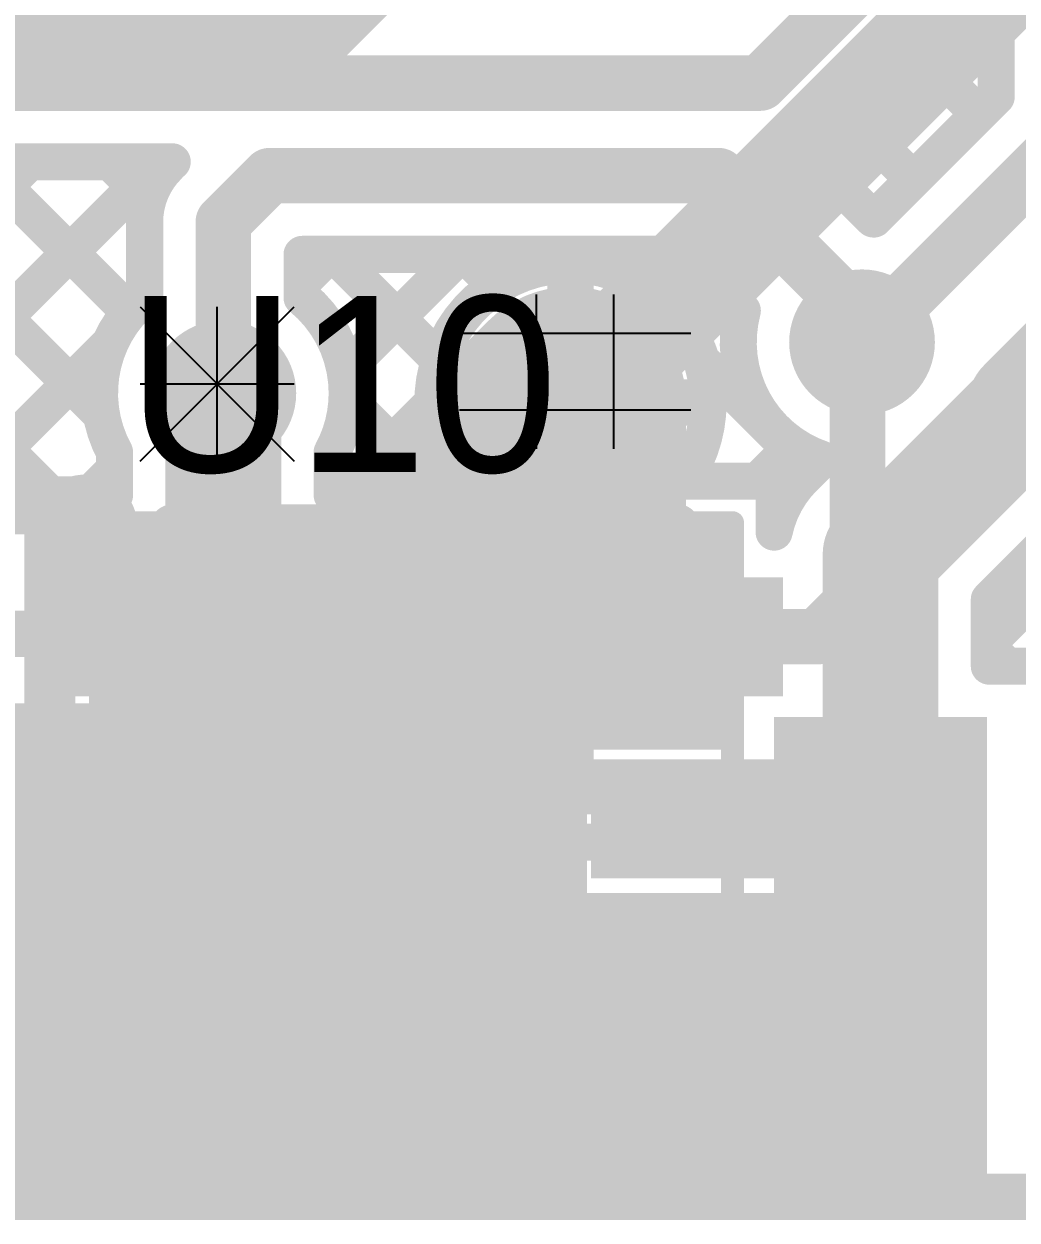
# Model space of a CAD drawing. Header units: millimetres. Extents: x 9.08 to 12.48, y 2.73 to 6.
# Drawn here: x 11.6149 to 11.8295, y 3.0153 to 3.2738 of the extents above; entities that cross this region are included whole.
import ezdxf

# ---------------------------------------------------------------- set-up
doc = ezdxf.new("R2010")
doc.units = ezdxf.units.MM
doc.header["$MEASUREMENT"] = 0
for name, color, linetype in [('BottomLayer', 5, 'Continuous'), ('BottomOverlay', 54, 'Continuous'), ('BottomPaste', 16, 'Continuous'), ('BottomSolder', 6, 'Continuous'), ('Mechanical13', 56, 'Continuous'), ('MultiLayer', 9, 'Continuous'), ('TopLayer', 1, 'Continuous'), ('TopOverlay', 2, 'Continuous'), ('TopPaste', 8, 'Continuous'), ('TopSolder', 216, 'Continuous'), ('ViaHoleLayer', 16, 'Continuous')]:
    doc.layers.add(name, color=color, linetype=linetype)

# ---------------------------------------------------------------- blocks, each defined once
blk = doc.blocks.new('SI7021_A20_GM1R_38')
at = {"layer": 'TopLayer'}
for points in [[(-0.0315, -0.04921), (0.0315, -0.04921), (-0.0315, 0.04921), (0.0315, 0.04921)], [(-0.07382, 0.03051), (-0.04035, 0.03051), (-0.07382, 0.04823), (-0.04035, 0.04823)], [(0.04035, 0.03051), (0.07382, 0.03051), (0.04035, 0.04823), (0.07382, 0.04823)], [(-0.07382, -0.00886), (-0.04035, -0.00886), (-0.07382, 0.00886), (-0.04035, 0.00886)], [(0.04035, -0.00886), (0.07382, -0.00886), (0.04035, 0.00886), (0.07382, 0.00886)], [(-0.07382, -0.04823), (-0.04035, -0.04823), (-0.07382, -0.03051), (-0.04035, -0.03051)], [(0.04035, -0.04823), (0.07382, -0.04823), (0.04035, -0.03051), (0.07382, -0.03051)]]:
    blk.add_solid(points, dxfattribs=at)
at = {"layer": 'TopOverlay'}
for points, const_width in [([(-0.0666, 0.063, 1), (-0.0794, 0.063, 1)], 0.01), ([(-0.0819, 0.063, 1), (-0.0769, 0.063, 1)], 0.005), ([(-0.0691, 0.063, 1), (-0.0641, 0.063, 1)], 0.005), ([(-0.0565, 0.063, 1), (-0.0515, 0.063, 1)], 0.005), ([(0.0525, 0.063, 1), (0.0575, 0.063, 1)], 0.005), ([(-0.0565, -0.063, 1), (-0.0515, -0.063, 1)], 0.005), ([(0.0525, -0.063, 1), (0.0575, -0.063, 1)], 0.005)]:
    blk.add_lwpolyline(points, format="xyb", close=True, dxfattribs=dict(at, const_width=const_width))
at = {"layer": 'TopOverlay', "const_width": 0.01}
for points in [[(-0.054, 0.063), (0.055, 0.063)], [(-0.054, -0.063), (0.055, -0.063)]]:
    blk.add_lwpolyline(points, dxfattribs=at)
at = {"layer": 'TopPaste'}
for points in [[(-0.0315, -0.04921), (0.0315, -0.04921), (-0.0315, 0.04921), (0.0315, 0.04921)], [(-0.07382, 0.03051), (-0.04035, 0.03051), (-0.07382, 0.04823), (-0.04035, 0.04823)], [(0.04035, 0.03051), (0.07382, 0.03051), (0.04035, 0.04823), (0.07382, 0.04823)], [(-0.07382, -0.00886), (-0.04035, -0.00886), (-0.07382, 0.00886), (-0.04035, 0.00886)], [(0.04035, -0.00886), (0.07382, -0.00886), (0.04035, 0.00886), (0.07382, 0.00886)], [(-0.07382, -0.04823), (-0.04035, -0.04823), (-0.07382, -0.03051), (-0.04035, -0.03051)], [(0.04035, -0.04823), (0.07382, -0.04823), (0.04035, -0.03051), (0.07382, -0.03051)]]:
    blk.add_solid(points, dxfattribs=at)
at = {"layer": 'TopSolder'}
for points in [[(-0.07782, 0.02651), (-0.03635, 0.02651), (-0.07782, 0.05223), (-0.03635, 0.05223)], [(-0.0355, -0.05321), (0.0355, -0.05321), (-0.0355, 0.05321), (0.0355, 0.05321)], [(0.03635, 0.02651), (0.07782, 0.02651), (0.03635, 0.05223), (0.07782, 0.05223)], [(-0.07782, -0.01286), (-0.03635, -0.01286), (-0.07782, 0.01286), (-0.03635, 0.01286)], [(0.03635, -0.01286), (0.07782, -0.01286), (0.03635, 0.01286), (0.07782, 0.01286)], [(-0.07782, -0.05223), (-0.03635, -0.05223), (-0.07782, -0.02651), (-0.03635, -0.02651)], [(0.03635, -0.05223), (0.07782, -0.05223), (0.03635, -0.02651), (0.07782, -0.02651)]]:
    blk.add_solid(points, dxfattribs=at)
blk = doc.blocks.new('RES0805_B_49')
at = {"layer": 'BottomLayer'}
for points in [[(-0.06, -0.025), (-0.02, -0.025), (-0.06, 0.025), (-0.02, 0.025)], [(0.02, -0.025), (0.06, -0.025), (0.02, 0.025), (0.06, 0.025)]]:
    blk.add_solid(points, dxfattribs=at)
at = {"layer": 'BottomOverlay', "const_width": 0.005}
for points in [[(-0.065, -0.035), (-0.065, 0.035)], [(0.065, 0.035), (-0.065, 0.035)], [(0.065, -0.035), (0.065, 0.035)], [(0.065, -0.035), (-0.065, -0.035)]]:
    blk.add_lwpolyline(points, dxfattribs=at)
at = {"layer": 'BottomOverlay', "const_width": 0.0025}
for points in [[(-0.06625, 0.035, 1), (-0.06375, 0.035, 1)], [(-0.06625, 0.035, 1), (-0.06375, 0.035, 1)], [(0.06375, 0.035, 1), (0.06625, 0.035, 1)], [(0.06375, 0.035, 1), (0.06625, 0.035, 1)], [(-0.06625, -0.035, 1), (-0.06375, -0.035, 1)], [(-0.06625, -0.035, 1), (-0.06375, -0.035, 1)], [(0.06375, -0.035, 1), (0.06625, -0.035, 1)], [(0.06375, -0.035, 1), (0.06625, -0.035, 1)]]:
    blk.add_lwpolyline(points, format="xyb", close=True, dxfattribs=at)
at = {"layer": 'BottomPaste'}
for points in [[(-0.06, -0.025), (-0.02, -0.025), (-0.06, 0.025), (-0.02, 0.025)], [(0.02, -0.025), (0.06, -0.025), (0.02, 0.025), (0.06, 0.025)]]:
    blk.add_solid(points, dxfattribs=at)
at = {"layer": 'BottomSolder'}
for points in [[(-0.064, -0.029), (-0.016, -0.029), (-0.064, 0.029), (-0.016, 0.029)], [(0.016, -0.029), (0.064, -0.029), (0.016, 0.029), (0.064, 0.029)]]:
    blk.add_solid(points, dxfattribs=at)
blk = doc.blocks.new('C__0805_B_53')
at = {"layer": 'BottomLayer'}
for points in [[(-0.06, -0.03), (-0.02, -0.03), (-0.06, 0.03), (-0.02, 0.03)], [(0.02, -0.03), (0.06, -0.03), (0.02, 0.03), (0.06, 0.03)]]:
    blk.add_solid(points, dxfattribs=at)
at = {"layer": 'BottomOverlay', "const_width": 0.005}
for points in [[(-0.065, 0.035), (0.065, 0.035)], [(-0.065, 0.035), (-0.065, -0.035)], [(0.065, 0.035), (0.065, -0.035)], [(-0.065, -0.035), (0.065, -0.035)]]:
    blk.add_lwpolyline(points, dxfattribs=at)
at = {"layer": 'BottomOverlay', "const_width": 0.0025}
for points in [[(-0.06625, 0.035, 1), (-0.06375, 0.035, 1)], [(-0.06625, 0.035, 1), (-0.06375, 0.035, 1)], [(0.06375, 0.035, 1), (0.06625, 0.035, 1)], [(0.06375, 0.035, 1), (0.06625, 0.035, 1)], [(-0.06625, -0.035, 1), (-0.06375, -0.035, 1)], [(-0.06625, -0.035, 1), (-0.06375, -0.035, 1)], [(0.06375, -0.035, 1), (0.06625, -0.035, 1)], [(0.06375, -0.035, 1), (0.06625, -0.035, 1)]]:
    blk.add_lwpolyline(points, format="xyb", close=True, dxfattribs=at)
at = {"layer": 'BottomPaste'}
for points in [[(-0.06, -0.03), (-0.02, -0.03), (-0.06, 0.03), (-0.02, 0.03)], [(0.02, -0.03), (0.06, -0.03), (0.02, 0.03), (0.06, 0.03)]]:
    blk.add_solid(points, dxfattribs=at)
at = {"layer": 'BottomSolder'}
for points in [[(-0.064, -0.034), (-0.016, -0.034), (-0.064, 0.034), (-0.016, 0.034)], [(0.016, -0.034), (0.064, -0.034), (0.016, 0.034), (0.064, 0.034)]]:
    blk.add_solid(points, dxfattribs=at)
blk = doc.blocks.new('RES0805_B_82')
at = {"layer": 'BottomLayer'}
for points in [[(-0.06, -0.025), (-0.02, -0.025), (-0.06, 0.025), (-0.02, 0.025)], [(0.02, -0.025), (0.06, -0.025), (0.02, 0.025), (0.06, 0.025)]]:
    blk.add_solid(points, dxfattribs=at)
at = {"layer": 'BottomOverlay', "const_width": 0.005}
for points in [[(0.065, 0.035), (-0.065, 0.035)], [(-0.065, -0.035), (-0.065, 0.035)], [(0.065, -0.035), (0.065, 0.035)], [(0.065, -0.035), (-0.065, -0.035)]]:
    blk.add_lwpolyline(points, dxfattribs=at)
at = {"layer": 'BottomOverlay', "const_width": 0.0025}
for points in [[(-0.06625, 0.035, 1), (-0.06375, 0.035, 1)], [(-0.06625, 0.035, 1), (-0.06375, 0.035, 1)], [(0.06375, 0.035, 1), (0.06625, 0.035, 1)], [(0.06375, 0.035, 1), (0.06625, 0.035, 1)], [(-0.06625, -0.035, 1), (-0.06375, -0.035, 1)], [(-0.06625, -0.035, 1), (-0.06375, -0.035, 1)], [(0.06375, -0.035, 1), (0.06625, -0.035, 1)], [(0.06375, -0.035, 1), (0.06625, -0.035, 1)]]:
    blk.add_lwpolyline(points, format="xyb", close=True, dxfattribs=at)
at = {"layer": 'BottomPaste'}
for points in [[(-0.06, -0.025), (-0.02, -0.025), (-0.06, 0.025), (-0.02, 0.025)], [(0.02, -0.025), (0.06, -0.025), (0.02, 0.025), (0.06, 0.025)]]:
    blk.add_solid(points, dxfattribs=at)
at = {"layer": 'BottomSolder'}
for points in [[(-0.064, -0.029), (-0.016, -0.029), (-0.064, 0.029), (-0.016, 0.029)], [(0.016, -0.029), (0.064, -0.029), (0.016, 0.029), (0.064, 0.029)]]:
    blk.add_solid(points, dxfattribs=at)

msp = doc.modelspace()

# ---------------------------------------------------------------- linework, layer by layer
at = {"layer": 'BottomLayer'}
for points, const_width in [([(11.825, 3.25804), (11.825, 3.88278)], 0.008), ([(11.8235, 3.14023), (12.062, 3.37873)], 0.008), ([(11.774, 3.261), (11.803, 3.29)], 0.012), ([(11.78595, 3.24409), (11.825, 3.28315)], 0.008), ([(11.78604, 3.249), (11.815, 3.27796)], 0.008), ([(11.80628, 3.26924), (11.82124, 3.25428)], 0.008), ([(11.595, 3.261), (11.774, 3.261)], 0.012), ([(11.79858, 3.23162), (11.825, 3.25804)], 0.008), ([(11.79214, 3.2551), (11.8071, 3.24014)], 0.008), ([(11.796, 3.205), (11.842, 3.251)], 0.012), ([(11.78328, 3.24676), (11.7984, 3.23164)], 0.008), ([(11.6, 3.22785), (11.61615, 3.244)], 0.008), ([(11.60204, 3.244), (11.64696, 3.244)], 0.008), ([(11.60524, 3.244), (11.63776, 3.21149)], 0.008), ([(11.60674, 3.20631), (11.64443, 3.244)], 0.008), ([(11.63353, 3.244), (11.6417, 3.23583)], 0.008), ([(11.658, 3.231), (11.668, 3.241)], 0.012), ([(11.668, 3.241), (11.765, 3.241)], 0.012), ([(11.765, 3.241), (11.796, 3.21)], 0.012), ([(11.83125, 3.19125), (11.872, 3.232)], 0.025), ([(11.658, 3.194), (11.658, 3.231)], 0.012), ([(11.641, 3.21465), (11.641, 3.231)], 0.008), ([(11.675, 3.218), (11.681, 3.224)], 0.008), ([(11.675, 3.21465), (11.675, 3.22396)], 0.008), ([(11.67504, 3.224), (11.75796, 3.224)], 0.008), ([(11.68181, 3.224), (11.70469, 3.20113)], 0.008), ([(11.68428, 3.19899), (11.70928, 3.224)], 0.008), ([(11.7101, 3.224), (11.71701, 3.21709)], 0.008), ([(11.73523, 3.22166), (11.73757, 3.224)], 0.008), ([(11.73838, 3.224), (11.74204, 3.22034)], 0.008), ([(11.75796, 3.224), (11.77014, 3.21182)], 0.008), ([(11.6, 3.22096), (11.63167, 3.18929)], 0.008), ([(11.75446, 3.2126), (11.76191, 3.22005)], 0.008), ([(11.733, 3.192), (11.733, 3.21775)], 0.01), ([(11.733, 3.158), (11.733, 3.192)], 0.05), ([(11.796, 3.205), (11.796, 3.21)], 0.012), ([(11.6065, 3.17779), (11.63354, 3.20483)], 0.008), ([(11.658, 3.141), (11.658, 3.194)], 0.025), ([(11.76134, 3.20104), (11.785, 3.17738)], 0.008), ([(11.76274, 3.19261), (11.76979, 3.19965)], 0.008), ([(11.8, 3.15915), (11.83125, 3.1904)], 0.025), ([(11.83125, 3.1904), (11.83125, 3.19125)], 0.025), ([(11.68472, 3.19281), (11.70253, 3.175)], 0.008), ([(11.70725, 3.192), (11.733, 3.192)], 0.01), ([(11.733, 3.192), (11.75875, 3.192)], 0.01), ([(11.68557, 3.172), (11.70334, 3.18977)], 0.008), ([(11.60805, 3.18463), (11.622, 3.17068)], 0.008), ([(11.6345, 3.172), (11.6345, 3.18122)], 0.008), ([(11.6815, 3.172), (11.6815, 3.18122)], 0.008), ([(11.77342, 3.175), (11.78116, 3.18274)], 0.008), ([(11.7834, 3.17579), (11.78732, 3.1797)], 0.008), ([(11.629, 3.172), (11.6345, 3.1775)], 0.008), ([(11.689, 3.175), (11.70859, 3.175)], 0.008), ([(11.75741, 3.175), (11.777, 3.175)], 0.008), ([(11.777, 3.16397), (11.777, 3.175)], 0.008), ([(11.8235, 3.14942), (11.84785, 3.17377)], 0.008), ([(11.6065, 3.172), (11.619, 3.172)], 0.008), ([(11.619, 3.11), (11.619, 3.172)], 0.008), ([(11.622, 3.172), (11.6345, 3.172)], 0.008), ([(11.622, 3.11), (11.622, 3.172)], 0.008), ([(11.6815, 3.172), (11.689, 3.172)], 0.008), ([(11.689, 3.172), (11.694, 3.172)], 0.008), ([(11.8, 3.102), (11.8, 3.15915)], 0.025), ([(11.619, 3.162), (11.622, 3.165)], 0.008), ([(11.83237, 3.15829), (11.94367, 3.047)], 0.008), ([(11.8235, 3.135), (11.8235, 3.14942)], 0.008), ([(11.619, 3.14539), (11.622, 3.14239)], 0.008), ([(11.733, 3.111), (11.733, 3.141)], 0.01), ([(11.619, 3.13372), (11.622, 3.13672)], 0.008), ([(11.8235, 3.13888), (11.82738, 3.135)], 0.008), ([(11.8235, 3.135), (11.834, 3.135)], 0.008), ([(11.619, 3.11711), (11.622, 3.11411)], 0.008), ([(11.622, 3.11411), (11.62611, 3.11)], 0.008), ([(11.5475, 3.11), (11.619, 3.11)], 0.008), ([(11.61057, 3.097), (11.62357, 3.11)], 0.008), ([(11.622, 3.11), (11.689, 3.11)], 0.008), ([(11.62611, 3.11), (11.63911, 3.097)], 0.008), ([(11.63885, 3.097), (11.65185, 3.11)], 0.008), ([(11.65439, 3.11), (11.66739, 3.097)], 0.008), ([(11.66714, 3.097), (11.68014, 3.11)], 0.008), ([(11.68268, 3.11), (11.69568, 3.097)], 0.008), ([(11.689, 3.11), (11.694, 3.11)], 0.008), ([(11.689, 3.107), (11.766, 3.107)], 0.008), ([(11.69542, 3.097), (11.70542, 3.107)], 0.008), ([(11.71396, 3.107), (11.72396, 3.097)], 0.008), ([(11.72371, 3.097), (11.73371, 3.107)], 0.008), ([(11.74224, 3.107), (11.75224, 3.097)], 0.008), ([(11.75199, 3.097), (11.76199, 3.107)], 0.008), ([(11.766, 3.097), (11.766, 3.107)], 0.008), ([(11.5475, 3.097), (11.766, 3.097)], 0.008)]:
    msp.add_lwpolyline(points, dxfattribs=dict(at, const_width=const_width))
for points, const_width in [([(11.80428, 3.26924, 1), (11.80828, 3.26924, 1)], 0.004), ([(11.771, 3.261, 1), (11.777, 3.261, 1)], 0.006), ([(11.771, 3.261, 1), (11.777, 3.261, 1)], 0.006), ([(11.823, 3.25804, 1), (11.827, 3.25804, 1)], 0.004), ([(11.823, 3.25804, 1), (11.827, 3.25804, 1)], 0.004), ([(11.79014, 3.2551, 1), (11.79414, 3.2551, 1)], 0.004), ([(11.81924, 3.25428, 1), (11.82324, 3.25428, 1)], 0.004), ([(11.78402, 3.24898, 1), (11.78802, 3.24898, 1)], 0.004), ([(11.78404, 3.249, 1), (11.78804, 3.249, 1)], 0.004), ([(11.78404, 3.249, 1), (11.78804, 3.249, 1)], 0.004), ([(11.78128, 3.24676, 1), (11.78528, 3.24676, 1)], 0.004), ([(11.78128, 3.24676, 1), (11.78528, 3.24676, 1)], 0.004), ([(11.78128, 3.24676, 1), (11.78528, 3.24676, 1)], 0.004), ([(11.61415, 3.244, 1), (11.61815, 3.244, 1)], 0.004), ([(11.63153, 3.244, 1), (11.63553, 3.244, 1)], 0.004), ([(11.64243, 3.244, 1), (11.64643, 3.244, 1)], 0.004), ([(11.64398, 3.24302, 1), (11.64798, 3.24302, 1)], 0.004), ([(11.644, 3.24304, 1), (11.648, 3.24304, 1)], 0.004), ([(11.64496, 3.244, 1), (11.64896, 3.244, 1)], 0.004), ([(11.665, 3.241, 1), (11.671, 3.241, 1)], 0.006), ([(11.665, 3.241, 1), (11.671, 3.241, 1)], 0.006), ([(11.762, 3.241, 1), (11.768, 3.241, 1)], 0.006), ([(11.762, 3.241, 1), (11.768, 3.241, 1)], 0.006), ([(11.78395, 3.24409, 1), (11.78795, 3.24409, 1)], 0.004), ([(11.8051, 3.24014, 1), (11.8091, 3.24014, 1)], 0.004), ([(11.6397, 3.23583, 1), (11.6437, 3.23583, 1)], 0.004), ([(11.655, 3.231, 1), (11.661, 3.231, 1)], 0.006), ([(11.655, 3.231, 1), (11.661, 3.231, 1)], 0.006), ([(11.639, 3.231, 1), (11.643, 3.231, 1)], 0.004), ([(11.639, 3.231, 1), (11.643, 3.231, 1)], 0.004), ([(11.639, 3.231, 1), (11.643, 3.231, 1)], 0.004), ([(11.7964, 3.23164, 1), (11.8004, 3.23164, 1)], 0.004), ([(11.79658, 3.23162, 1), (11.80058, 3.23162, 1)], 0.004), ([(11.673, 3.22396, 1), (11.677, 3.22396, 1)], 0.004), ([(11.67304, 3.224, 1), (11.67704, 3.224, 1)], 0.004), ([(11.679, 3.224, 1), (11.683, 3.224, 1)], 0.004), ([(11.67981, 3.224, 1), (11.68381, 3.224, 1)], 0.004), ([(11.70728, 3.224, 1), (11.71128, 3.224, 1)], 0.004), ([(11.7081, 3.224, 1), (11.7121, 3.224, 1)], 0.004), ([(11.73557, 3.224, 1), (11.73957, 3.224, 1)], 0.004), ([(11.73638, 3.224, 1), (11.74038, 3.224, 1)], 0.004), ([(11.75596, 3.224, 1), (11.75996, 3.224, 1)], 0.004), ([(11.75596, 3.224, 1), (11.75996, 3.224, 1)], 0.004), ([(11.73323, 3.22166, 1), (11.73723, 3.22166, 1)], 0.004), ([(11.74004, 3.22034, 1), (11.74404, 3.22034, 1)], 0.004), ([(11.75991, 3.22005, 1), (11.76391, 3.22005, 1)], 0.004), ([(11.673, 3.218, 1), (11.677, 3.218, 1)], 0.004), ([(11.71501, 3.21709, 1), (11.71901, 3.21709, 1)], 0.004), ([(11.7305, 3.21775, 1), (11.7355, 3.21775, 1)], 0.005), ([(11.78813, 3.205, 1), (11.80387, 3.205, 1)], 0.01575), ([(11.639, 3.21465, 1), (11.643, 3.21465, 1)], 0.004), ([(11.639, 3.21465, 1), (11.643, 3.21465, 1)], 0.004), ([(11.673, 3.21465, 1), (11.677, 3.21465, 1)], 0.004), ([(11.673, 3.21465, 1), (11.677, 3.21465, 1)], 0.004), ([(11.63576, 3.21149, 1), (11.63976, 3.21149, 1)], 0.004), ([(11.7205, 3.192, 1), (11.7455, 3.192, 1)], 0.025), ([(11.75246, 3.2126, 1), (11.75646, 3.2126, 1)], 0.004), ([(11.76814, 3.21182, 1), (11.77214, 3.21182, 1)], 0.004), ([(11.76814, 3.21182, 1), (11.77214, 3.21182, 1)], 0.004), ([(11.793, 3.21, 1), (11.799, 3.21, 1)], 0.006), ([(11.793, 3.21, 1), (11.799, 3.21, 1)], 0.006), ([(11.793, 3.205, 1), (11.799, 3.205, 1)], 0.006), ([(11.793, 3.205, 1), (11.799, 3.205, 1)], 0.006), ([(11.63154, 3.20483, 1), (11.63554, 3.20483, 1)], 0.004), ([(11.65013, 3.194, 1), (11.66587, 3.194, 1)], 0.01575), ([(11.72513, 3.192, 1), (11.74087, 3.192, 1)], 0.01575), ([(11.65175, 3.194, 1), (11.66425, 3.194, 1)], 0.0125), ([(11.70269, 3.20113, 1), (11.70669, 3.20113, 1)], 0.004), ([(11.68228, 3.19899, 1), (11.68628, 3.19899, 1)], 0.004), ([(11.75934, 3.20104, 1), (11.76334, 3.20104, 1)], 0.004), ([(11.76779, 3.19965, 1), (11.77179, 3.19965, 1)], 0.004), ([(11.825, 3.19125, 1), (11.8375, 3.19125, 1)], 0.0125), ([(11.825, 3.19125, 1), (11.8375, 3.19125, 1)], 0.0125), ([(11.825, 3.1904, 1), (11.8375, 3.1904, 1)], 0.0125), ([(11.825, 3.1904, 1), (11.8375, 3.1904, 1)], 0.0125), ([(11.655, 3.194, 1), (11.661, 3.194, 1)], 0.006), ([(11.68275, 3.194, 1), (11.68675, 3.194, 1)], 0.004), ([(11.68275, 3.194, 1), (11.68675, 3.194, 1)], 0.004), ([(11.68272, 3.19281, 1), (11.68672, 3.19281, 1)], 0.004), ([(11.70475, 3.192, 1), (11.70975, 3.192, 1)], 0.005), ([(11.7305, 3.192, 1), (11.7355, 3.192, 1)], 0.005), ([(11.7305, 3.192, 1), (11.7355, 3.192, 1)], 0.005), ([(11.7305, 3.192, 1), (11.7355, 3.192, 1)], 0.005), ([(11.75625, 3.192, 1), (11.76125, 3.192, 1)], 0.005), ([(11.76074, 3.19261, 1), (11.76474, 3.19261, 1)], 0.004), ([(11.76075, 3.192, 1), (11.76475, 3.192, 1)], 0.004), ([(11.76075, 3.192, 1), (11.76475, 3.192, 1)], 0.004), ([(11.62967, 3.18929, 1), (11.63367, 3.18929, 1)], 0.004), ([(11.70134, 3.18977, 1), (11.70534, 3.18977, 1)], 0.004), ([(11.6325, 3.18122, 1), (11.6365, 3.18122, 1)], 0.004), ([(11.6325, 3.18122, 1), (11.6365, 3.18122, 1)], 0.004), ([(11.6795, 3.18122, 1), (11.6835, 3.18122, 1)], 0.004), ([(11.6795, 3.18122, 1), (11.6835, 3.18122, 1)], 0.004), ([(11.77916, 3.18274, 1), (11.78316, 3.18274, 1)], 0.004), ([(11.7205, 3.158, 1), (11.7455, 3.158, 1)], 0.025), ([(11.78532, 3.1797, 1), (11.78932, 3.1797, 1)], 0.004), ([(11.78532, 3.1797, 1), (11.78932, 3.1797, 1)], 0.004), ([(11.6325, 3.1775, 1), (11.6365, 3.1775, 1)], 0.004), ([(11.78138, 3.17577, 1), (11.78538, 3.17577, 1)], 0.004), ([(11.7814, 3.17579, 1), (11.7854, 3.17579, 1)], 0.004), ([(11.7814, 3.17579, 1), (11.7854, 3.17579, 1)], 0.004), ([(11.783, 3.17738, 1), (11.787, 3.17738, 1)], 0.004), ([(11.687, 3.175, 1), (11.691, 3.175, 1)], 0.004), ([(11.70053, 3.175, 1), (11.70453, 3.175, 1)], 0.004), ([(11.70659, 3.175, 1), (11.71059, 3.175, 1)], 0.004), ([(11.70659, 3.175, 1), (11.71059, 3.175, 1)], 0.004), ([(11.75541, 3.175, 1), (11.75941, 3.175, 1)], 0.004), ([(11.75541, 3.175, 1), (11.75941, 3.175, 1)], 0.004), ([(11.77142, 3.175, 1), (11.77542, 3.175, 1)], 0.004), ([(11.775, 3.175, 1), (11.779, 3.175, 1)], 0.004), ([(11.775, 3.175, 1), (11.779, 3.175, 1)], 0.004), ([(11.617, 3.172, 1), (11.621, 3.172, 1)], 0.004), ([(11.617, 3.172, 1), (11.621, 3.172, 1)], 0.004), ([(11.62, 3.172, 1), (11.624, 3.172, 1)], 0.004), ([(11.62, 3.172, 1), (11.624, 3.172, 1)], 0.004), ([(11.62, 3.17068, 1), (11.624, 3.17068, 1)], 0.004), ([(11.627, 3.172, 1), (11.631, 3.172, 1)], 0.004), ([(11.6325, 3.172, 1), (11.6365, 3.172, 1)], 0.004), ([(11.6325, 3.172, 1), (11.6365, 3.172, 1)], 0.004), ([(11.6795, 3.172, 1), (11.6835, 3.172, 1)], 0.004), ([(11.6795, 3.172, 1), (11.6835, 3.172, 1)], 0.004), ([(11.68357, 3.172, 1), (11.68757, 3.172, 1)], 0.004), ([(11.687, 3.172, 1), (11.691, 3.172, 1)], 0.004), ([(11.687, 3.172, 1), (11.691, 3.172, 1)], 0.004), ([(11.692, 3.172, 1), (11.696, 3.172, 1)], 0.004), ([(11.79375, 3.15915, 1), (11.80625, 3.15915, 1)], 0.0125), ([(11.79375, 3.15915, 1), (11.80625, 3.15915, 1)], 0.0125), ([(11.62, 3.165, 1), (11.624, 3.165, 1)], 0.004), ([(11.775, 3.16397, 1), (11.779, 3.16397, 1)], 0.004), ([(11.775, 3.16397, 1), (11.779, 3.16397, 1)], 0.004), ([(11.775, 3.16397, 1), (11.779, 3.16397, 1)], 0.004), ([(11.617, 3.162, 1), (11.621, 3.162, 1)], 0.004), ([(11.83037, 3.15829, 1), (11.83437, 3.15829, 1)], 0.004), ([(11.65175, 3.141, 1), (11.66425, 3.141, 1)], 0.0125), ([(11.8215, 3.14942, 1), (11.8255, 3.14942, 1)], 0.004), ([(11.8215, 3.14942, 1), (11.8255, 3.14942, 1)], 0.004), ([(11.617, 3.14539, 1), (11.621, 3.14539, 1)], 0.004), ([(11.62, 3.14239, 1), (11.624, 3.14239, 1)], 0.004), ([(11.7305, 3.141, 1), (11.7355, 3.141, 1)], 0.005), ([(11.8215, 3.14023, 1), (11.8255, 3.14023, 1)], 0.004), ([(11.62, 3.13672, 1), (11.624, 3.13672, 1)], 0.004), ([(11.8215, 3.13888, 1), (11.8255, 3.13888, 1)], 0.004), ([(11.8215, 3.135, 1), (11.8255, 3.135, 1)], 0.004), ([(11.8215, 3.135, 1), (11.8255, 3.135, 1)], 0.004), ([(11.82538, 3.135, 1), (11.82938, 3.135, 1)], 0.004), ([(11.617, 3.13372, 1), (11.621, 3.13372, 1)], 0.004), ([(11.617, 3.11711, 1), (11.621, 3.11711, 1)], 0.004), ([(11.62, 3.11411, 1), (11.624, 3.11411, 1)], 0.004), ([(11.62, 3.11411, 1), (11.624, 3.11411, 1)], 0.004), ([(11.79213, 3.102, 1), (11.80787, 3.102, 1)], 0.01575), ([(11.7305, 3.111, 1), (11.7355, 3.111, 1)], 0.005), ([(11.617, 3.11, 1), (11.621, 3.11, 1)], 0.004), ([(11.617, 3.11, 1), (11.621, 3.11, 1)], 0.004), ([(11.62, 3.11, 1), (11.624, 3.11, 1)], 0.004), ([(11.62, 3.11, 1), (11.624, 3.11, 1)], 0.004), ([(11.62157, 3.11, 1), (11.62557, 3.11, 1)], 0.004), ([(11.62411, 3.11, 1), (11.62811, 3.11, 1)], 0.004), ([(11.62411, 3.11, 1), (11.62811, 3.11, 1)], 0.004), ([(11.64985, 3.11, 1), (11.65385, 3.11, 1)], 0.004), ([(11.65239, 3.11, 1), (11.65639, 3.11, 1)], 0.004), ([(11.67814, 3.11, 1), (11.68214, 3.11, 1)], 0.004), ([(11.68068, 3.11, 1), (11.68468, 3.11, 1)], 0.004), ([(11.687, 3.11, 1), (11.691, 3.11, 1)], 0.004), ([(11.687, 3.11, 1), (11.691, 3.11, 1)], 0.004), ([(11.692, 3.11, 1), (11.696, 3.11, 1)], 0.004), ([(11.79375, 3.102, 1), (11.80625, 3.102, 1)], 0.0125), ([(11.687, 3.107, 1), (11.691, 3.107, 1)], 0.004), ([(11.70342, 3.107, 1), (11.70742, 3.107, 1)], 0.004), ([(11.71196, 3.107, 1), (11.71596, 3.107, 1)], 0.004), ([(11.73171, 3.107, 1), (11.73571, 3.107, 1)], 0.004), ([(11.74024, 3.107, 1), (11.74424, 3.107, 1)], 0.004), ([(11.75999, 3.107, 1), (11.76399, 3.107, 1)], 0.004), ([(11.764, 3.107, 1), (11.768, 3.107, 1)], 0.004), ([(11.764, 3.107, 1), (11.768, 3.107, 1)], 0.004), ([(11.63685, 3.097, 1), (11.64085, 3.097, 1)], 0.004), ([(11.63711, 3.097, 1), (11.64111, 3.097, 1)], 0.004), ([(11.66514, 3.097, 1), (11.66914, 3.097, 1)], 0.004), ([(11.66539, 3.097, 1), (11.66939, 3.097, 1)], 0.004), ([(11.69342, 3.097, 1), (11.69742, 3.097, 1)], 0.004), ([(11.69368, 3.097, 1), (11.69768, 3.097, 1)], 0.004), ([(11.72171, 3.097, 1), (11.72571, 3.097, 1)], 0.004), ([(11.72196, 3.097, 1), (11.72596, 3.097, 1)], 0.004), ([(11.74999, 3.097, 1), (11.75399, 3.097, 1)], 0.004), ([(11.75024, 3.097, 1), (11.75424, 3.097, 1)], 0.004), ([(11.764, 3.097, 1), (11.768, 3.097, 1)], 0.004), ([(11.764, 3.097, 1), (11.768, 3.097, 1)], 0.004)]:
    msp.add_lwpolyline(points, format="xyb", close=True, dxfattribs=dict(at, const_width=const_width))
at = {"layer": 'BottomLayer', "const_width": 0.008}
for points in [[(11.78604, 3.249, -0.05238), (11.78328, 3.24676)], [(11.78602, 3.24898, -0.05198), (11.78328, 3.24676)], [(11.641, 3.231, -0.199327), (11.646, 3.24304)], [(11.641, 3.231, -0.198912), (11.64598, 3.24302)], [(11.70859, 3.175, -1.361988), (11.76275, 3.192)], [(11.6345, 3.18122, -0.359374), (11.641, 3.21465)], [(11.675, 3.21465, -0.224161), (11.68475, 3.194)], [(11.78732, 3.1797, -0.393053), (11.77014, 3.21182)], [(11.68475, 3.194, -0.125133), (11.6815, 3.18122)], [(11.76275, 3.192, -0.153256), (11.75741, 3.175)], [(11.777, 3.16397, -0.145976), (11.7834, 3.17579)], [(11.777, 3.16397, -0.145705), (11.78338, 3.17577)]]:
    msp.add_lwpolyline(points, format="xyb", dxfattribs=at)
at = {"layer": 'BottomLayer'}
for points in [[(11.777, 3.083), (11.823, 3.083), (11.777, 3.124), (11.823, 3.124)], [(11.535, 3.023), (11.823, 3.023), (11.535, 3.086), (11.823, 3.086)]]:
    msp.add_solid(points, dxfattribs=at)
at = {"layer": 'BottomOverlay'}
for p, q in [((11.72568, 3.20699), (11.72568, 3.21532)), ((11.74234, 3.182), (11.74234, 3.21532)), ((11.64, 3.21265), (11.67332, 3.17933)), ((11.64, 3.17933), (11.67332, 3.21265)), ((11.65666, 3.17933), (11.65666, 3.21265)), ((11.70902, 3.20699), (11.759, 3.20699)), ((11.72568, 3.182), (11.72568, 3.20699)), ((11.64, 3.19599), (11.67332, 3.19599)), ((11.759, 3.19033), (11.70902, 3.19033))]:
    msp.add_line(p, q, dxfattribs=at)
at = {"layer": 'BottomSolder', "const_width": 0.01187}
for points in [[(11.79006, 3.205, 1), (11.80194, 3.205, 1)], [(11.65206, 3.194, 1), (11.66394, 3.194, 1)], [(11.72706, 3.192, 1), (11.73894, 3.192, 1)], [(11.79406, 3.102, 1), (11.80594, 3.102, 1)]]:
    msp.add_lwpolyline(points, format="xyb", close=True, dxfattribs=at)
at = {"layer": 'Mechanical13', "const_width": 0.01}
msp.add_lwpolyline([(9.585, 3.02031), (12.10098, 3.02032)], dxfattribs=at)
at = {"layer": 'MultiLayer', "const_width": 0.01575}
for points in [[(11.78813, 3.205, 1), (11.80387, 3.205, 1)], [(11.65013, 3.194, 1), (11.66587, 3.194, 1)], [(11.72513, 3.192, 1), (11.74087, 3.192, 1)], [(11.79213, 3.102, 1), (11.80787, 3.102, 1)]]:
    msp.add_lwpolyline(points, format="xyb", close=True, dxfattribs=at)
at = {"layer": 'TopLayer'}
for points, const_width in [([(11.67416, 3.27416), (11.723, 3.323)], 0.025), ([(11.733, 3.192), (11.852, 3.311)], 0.025), ([(11.47716, 3.27416), (11.67416, 3.27416)], 0.025), ([(11.70109, 3.16009), (11.733, 3.192)], 0.05), ([(11.795, 3.15), (11.795, 3.206)], 0.012), ([(11.795, 3.206), (11.796, 3.205)], 0.012), ([(11.70109, 3.102), (11.70109, 3.16009)], 0.05), ([(11.78637, 3.14137), (11.795, 3.15)], 0.012), ([(11.591, 3.142), (11.644, 3.142)], 0.01), ([(11.644, 3.14137), (11.644, 3.142)], 0.01), ([(11.75817, 3.14137), (11.78637, 3.14137)], 0.012), ([(11.592, 3.102), (11.644, 3.102)], 0.05), ([(11.644, 3.102), (11.70109, 3.102)], 0.05), ([(11.75817, 3.102), (11.8, 3.102)], 0.025)]:
    msp.add_lwpolyline(points, dxfattribs=dict(at, const_width=const_width))
for points, const_width in [([(11.66791, 3.27416, 1), (11.68041, 3.27416, 1)], 0.0125), ([(11.66791, 3.27416, 1), (11.68041, 3.27416, 1)], 0.0125), ([(11.78813, 3.205, 1), (11.80387, 3.205, 1)], 0.01575), ([(11.7205, 3.192, 1), (11.7455, 3.192, 1)], 0.025), ([(11.792, 3.206, 1), (11.798, 3.206, 1)], 0.006), ([(11.792, 3.206, 1), (11.798, 3.206, 1)], 0.006), ([(11.793, 3.205, 1), (11.799, 3.205, 1)], 0.006), ([(11.65013, 3.194, 1), (11.66587, 3.194, 1)], 0.01575), ([(11.72513, 3.192, 1), (11.74087, 3.192, 1)], 0.01575), ([(11.72675, 3.192, 1), (11.73925, 3.192, 1)], 0.0125), ([(11.68859, 3.16009, 1), (11.71359, 3.16009, 1)], 0.025), ([(11.68859, 3.16009, 1), (11.71359, 3.16009, 1)], 0.025), ([(11.792, 3.15, 1), (11.798, 3.15, 1)], 0.006), ([(11.792, 3.15, 1), (11.798, 3.15, 1)], 0.006), ([(11.6415, 3.142, 1), (11.6465, 3.142, 1)], 0.005), ([(11.6415, 3.142, 1), (11.6465, 3.142, 1)], 0.005), ([(11.6415, 3.14137, 1), (11.6465, 3.14137, 1)], 0.005), ([(11.75517, 3.14137, 1), (11.76117, 3.14137, 1)], 0.006), ([(11.78337, 3.14137, 1), (11.78937, 3.14137, 1)], 0.006), ([(11.78337, 3.14137, 1), (11.78937, 3.14137, 1)], 0.006), ([(11.5795, 3.102, 1), (11.6045, 3.102, 1)], 0.025), ([(11.6315, 3.102, 1), (11.6565, 3.102, 1)], 0.025), ([(11.6315, 3.102, 1), (11.6565, 3.102, 1)], 0.025), ([(11.68859, 3.102, 1), (11.71359, 3.102, 1)], 0.025), ([(11.68859, 3.102, 1), (11.71359, 3.102, 1)], 0.025), ([(11.79213, 3.102, 1), (11.80787, 3.102, 1)], 0.01575), ([(11.75192, 3.102, 1), (11.76442, 3.102, 1)], 0.0125), ([(11.79375, 3.102, 1), (11.80625, 3.102, 1)], 0.0125)]:
    msp.add_lwpolyline(points, format="xyb", close=True, dxfattribs=dict(at, const_width=const_width))
at = {"layer": 'TopSolder', "const_width": 0.01187}
for points in [[(11.79006, 3.205, 1), (11.80194, 3.205, 1)], [(11.65206, 3.194, 1), (11.66394, 3.194, 1)], [(11.72706, 3.192, 1), (11.73894, 3.192, 1)], [(11.79406, 3.102, 1), (11.80594, 3.102, 1)]]:
    msp.add_lwpolyline(points, format="xyb", close=True, dxfattribs=at)
at = {"layer": 'ViaHoleLayer', "const_width": 0.00787}
for points in [[(11.79206, 3.205, 1), (11.79994, 3.205, 1)], [(11.65406, 3.194, 1), (11.66194, 3.194, 1)], [(11.72906, 3.192, 1), (11.73694, 3.192, 1)], [(11.79606, 3.102, 1), (11.80394, 3.102, 1)]]:
    msp.add_lwpolyline(points, format="xyb", close=True, dxfattribs=at)

# ---------------------------------------------------------------- block references
msp.add_blockref('SI7021_A20_GM1R_38', (11.70109, 3.102))
for name, p, rotation in [('RES0805_B_49', (11.583, 3.101), 270), ('RES0805_B_82', (11.658, 3.101), 270), ('C__0805_B_53', (11.733, 3.101), 90)]:
    msp.add_blockref(name, p, dxfattribs=dict(rotation=rotation))

# ---------------------------------------------------------------- texts
at = {"layer": 'TopOverlay'}
msp.add_text('U10', height=0.038, dxfattribs=at).set_placement((11.63709, 3.177))

doc.saveas('drawing.dxf')
